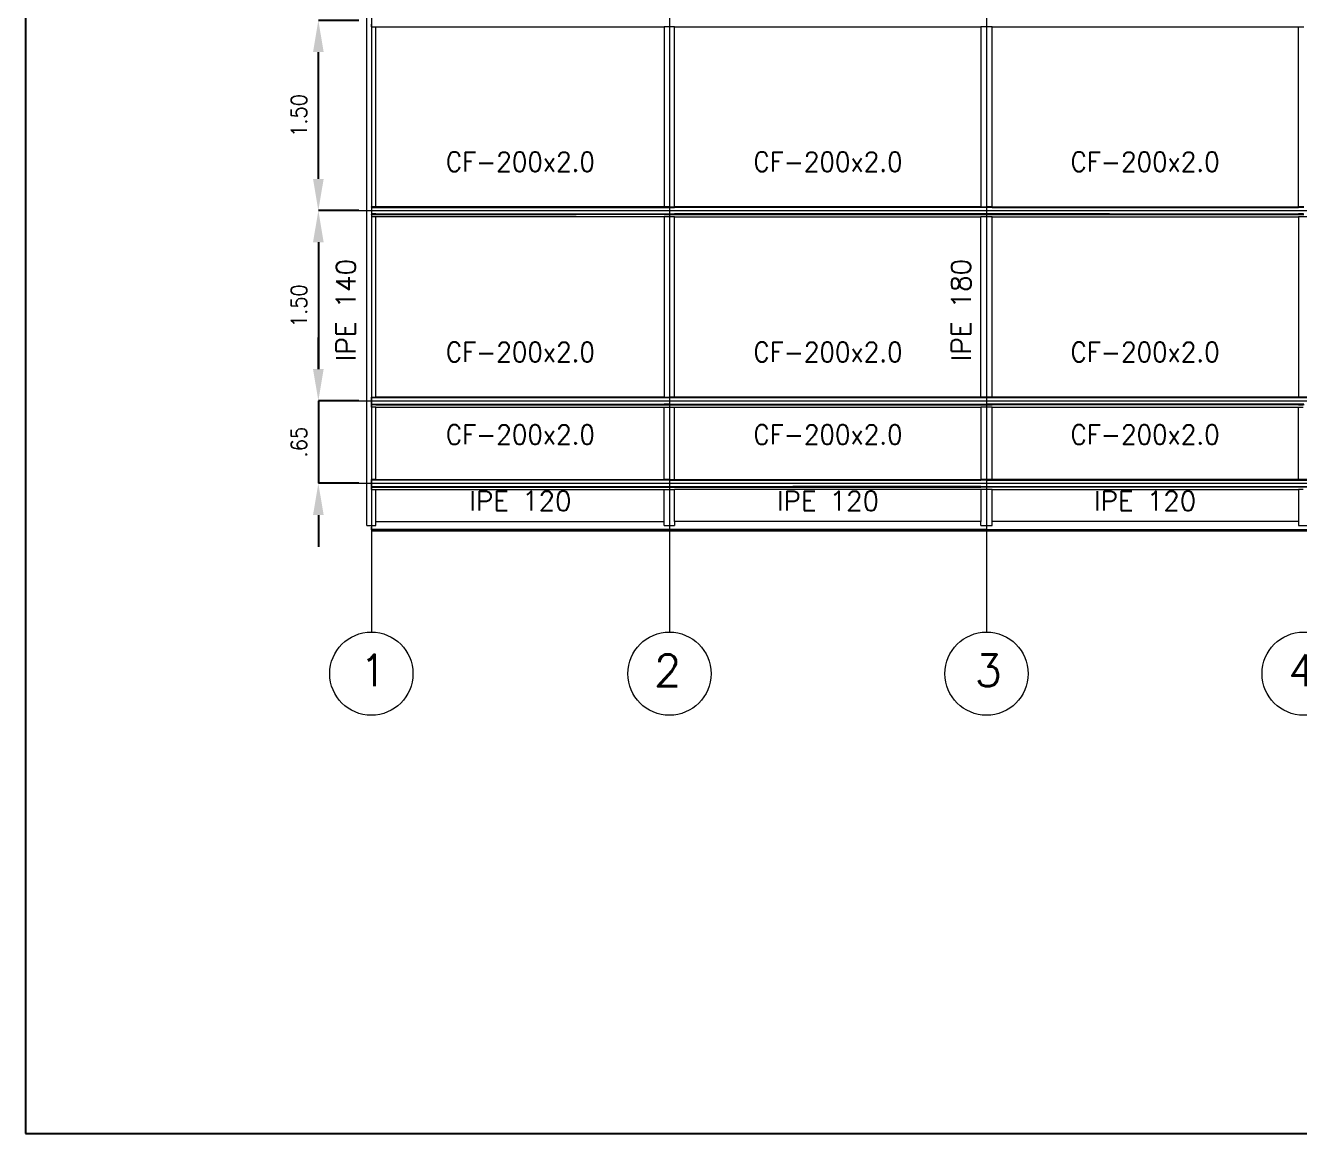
# Model space of a CAD drawing. Header units: millimetres. Extents: x 0 to 149, y -64 to 103.
# Drawn here: x 54.23 to 64.28, y -15.55 to -6.81 of the extents above; entities that cross this region are included whole.
import ezdxf
from ezdxf.enums import TextEntityAlignment as Align

# ---------------------------------------------------------------- set-up
doc = ezdxf.new("R2010")
doc.units = ezdxf.units.MM
for name, color, linetype, lineweight in [('BARRAS_DE_ACERO', 7, 'Continuous', 9), ('COTAS', 13, 'Continuous', 9), ('ejes', 251, 'Continuous', 0), ('REFERENCIA_DE_LAS_BARRAS', 2, 'Continuous', 9)]:
    doc.layers.add(name, color=color, linetype=linetype, lineweight=lineweight)
doc.styles.add('80-100', font='romans.shx', dxfattribs={"width": 0.9, "height": 0.125})
doc.styles.add('CYPETXT', font='romans__.ttf', dxfattribs={"height": 0.2})
doc.styles.get("Standard").update_dxf_attribs({"font": 'txt.shx'})
doc.dimstyles.new('Copia de 100_conlineas', dxfattribs={"dimtxt": 0.125, "dimasz": 0.25, "dimexe": 0, "dimexo": 0.1, "dimgap": 0.09, "dimtad": 1, "dimzin": 4, "dimdsep": 46, "dimtxsty": '80-100', "dimcen": 0.1, "dimclrd": 256, "dimclre": 256, "dimclrt": 256, "dimadec": 0, "dimazin": 0, "dimtfac": 1, "dimtix": 1, "dimtmove": 2, "dimatfit": 3, "dimfxl": 1, "dimtvp": 1.058824, "dimtolj": 1, "dimtzin": 1, "dimarcsym": 0})

# ---------------------------------------------------------------- blocks, each defined once
blk = doc.blocks.new('DIN_A3')
for p, q in [((54.231, 14.149), (54.231, -15.551)), ((54.231, -15.551), (96.231, -15.551))]:
    blk.add_line(p, q)
blk = doc.blocks.new('*D89')
at = {"layer": 'COTAS', "lineweight": -2, "transparency": 16777216}
for p, q in [((56.858, -6.773), (56.54, -6.773)), ((56.54, -8.023), (56.54, -7.023)), ((56.858, -8.273), (56.54, -8.273))]:
    blk.add_line(p, q, dxfattribs=at)
at = {"layer": 'COTAS', "transparency": 16777216}
for points in [[(56.498, -7.023), (56.582, -7.023), (56.54, -6.773)], [(56.498, -8.023), (56.582, -8.023), (56.54, -8.273)]]:
    blk.add_solid(points, dxfattribs=at)
at = {"layer": 'Defpoints', "color": 0, "transparency": 16777216}
for p in [(56.54, -6.773), (56.958, -6.773), (56.958, -8.273)]:
    blk.add_point(p, dxfattribs=at)
at = {"layer": 'COTAS', "transparency": 16777216, "insert": (56.387, -7.523), "char_height": 0.125, "attachment_point": 5, "rotation": 90, "style": '80-100'}
blk.add_mtext('\\A1;1.50', dxfattribs=at)
blk = doc.blocks.new('*D90')
at = {"layer": 'COTAS', "lineweight": -2, "transparency": 16777216}
for p, q in [((56.858, -8.273), (56.54, -8.273)), ((56.54, -8.523), (56.54, -9.523)), ((56.858, -9.773), (56.54, -9.773))]:
    blk.add_line(p, q, dxfattribs=at)
at = {"layer": 'COTAS', "transparency": 16777216}
for points in [[(56.498, -8.523), (56.582, -8.523), (56.54, -8.273)], [(56.498, -9.523), (56.582, -9.523), (56.54, -9.773)]]:
    blk.add_solid(points, dxfattribs=at)
at = {"layer": 'Defpoints', "color": 0, "transparency": 16777216}
for p in [(56.958, -8.273), (56.54, -9.773), (56.958, -9.773)]:
    blk.add_point(p, dxfattribs=at)
at = {"layer": 'COTAS', "transparency": 16777216, "insert": (56.387, -9.023), "char_height": 0.125, "attachment_point": 5, "rotation": 90, "style": '80-100'}
blk.add_mtext('\\A1;1.50', dxfattribs=at)
blk = doc.blocks.new('*D91')
at = {"layer": 'COTAS', "lineweight": -2, "transparency": 16777216}
for p, q in [((56.54, -9.523), (56.54, -9.273)), ((56.858, -9.773), (56.54, -9.773)), ((56.54, -9.773), (56.54, -10.424)), ((56.858, -10.424), (56.54, -10.424)), ((56.54, -10.674), (56.54, -10.924))]:
    blk.add_line(p, q, dxfattribs=at)
at = {"layer": 'COTAS', "transparency": 16777216}
for points in [[(56.498, -9.523), (56.582, -9.523), (56.54, -9.773)], [(56.498, -10.674), (56.582, -10.674), (56.54, -10.424)]]:
    blk.add_solid(points, dxfattribs=at)
at = {"layer": 'Defpoints', "color": 0, "transparency": 16777216}
for p in [(56.958, -9.773), (56.54, -10.424), (56.958, -10.424)]:
    blk.add_point(p, dxfattribs=at)
at = {"layer": 'COTAS', "transparency": 16777216, "insert": (56.387, -10.099), "char_height": 0.125, "attachment_point": 5, "rotation": 90, "style": '80-100'}
blk.add_mtext('\\A1;.65', dxfattribs=at)

msp = doc.modelspace()

# ---------------------------------------------------------------- linework, layer by layer
at = {"layer": 'BARRAS_DE_ACERO'}
for p, q in [((56.921, -10.757), (56.921, -5.782)), ((56.958, -6.823), (56.958, -6.804)), ((56.958, -6.823), (56.96, -6.823)), ((56.96, -6.823), (56.994, -6.823)), ((59.305, -6.823), (59.31, -6.823)), ((59.349, -6.823), (61.762, -6.823)), ((61.762, -6.823), (61.762, -8.244)), ((61.762, -6.823), (61.763, -6.823)), ((56.958, -8.244), (56.958, -8.244)), ((56.958, -8.245), (56.958, -8.244)), ((56.958, -8.244), (56.96, -8.244)), ((56.958, -8.244), (56.96, -8.244)), ((56.96, -8.246), (56.958, -8.246)), ((56.958, -8.248), (56.958, -8.299)), ((56.96, -8.248), (56.958, -8.248)), ((56.958, -8.303), (56.958, -8.302)), ((56.958, -8.304), (56.958, -8.303)), ((56.958, -8.303), (56.994, -8.303)), ((56.958, -8.304), (56.958, -8.323)), ((56.994, -8.323), (56.958, -8.323)), ((56.994, -8.244), (56.96, -8.244)), ((56.994, -8.244), (56.96, -8.244)), ((56.994, -8.245), (56.96, -8.245)), ((56.96, -8.301), (56.994, -8.301)), ((56.96, -8.302), (56.994, -8.302)), ((56.994, -8.244), (59.267, -8.244)), ((56.994, -8.245), (59.31, -8.245)), ((56.994, -8.299), (59.267, -8.299)), ((56.994, -8.301), (59.267, -8.301)), ((56.994, -8.303), (58.573, -8.303)), ((59.267, -8.323), (56.994, -8.323)), ((59.267, -8.303), (58.573, -8.303)), ((59.31, -8.244), (59.267, -8.244)), ((59.31, -8.244), (59.267, -8.244)), ((59.267, -8.299), (59.305, -8.299)), ((59.305, -8.301), (59.267, -8.301)), ((59.267, -8.303), (59.305, -8.303)), ((59.305, -8.299), (59.31, -8.299)), ((59.31, -8.301), (59.305, -8.301)), ((59.31, -8.302), (59.305, -8.302)), ((59.305, -8.303), (61.853, -8.303)), ((59.31, -8.244), (59.349, -8.244)), ((59.31, -8.244), (59.349, -8.244)), ((59.349, -8.245), (59.31, -8.245)), ((59.349, -8.246), (59.31, -8.246)), ((59.31, -8.299), (59.349, -8.299)), ((59.349, -8.301), (59.31, -8.301)), ((59.349, -8.302), (59.31, -8.302)), ((61.762, -8.244), (59.349, -8.244)), ((59.349, -8.244), (61.762, -8.244)), ((59.349, -8.245), (61.762, -8.245)), ((59.349, -8.246), (61.762, -8.246)), ((61.762, -8.248), (59.349, -8.248)), ((60.278, -8.299), (59.349, -8.299)), ((59.349, -8.301), (64.267, -8.301)), ((64.31, -8.302), (59.349, -8.302)), ((59.349, -9.744), (59.349, -8.323)), ((59.349, -8.323), (61.762, -8.323)), ((62.778, -8.299), (60.278, -8.299)), ((61.762, -8.244), (61.763, -8.244)), ((61.762, -8.244), (61.811, -8.244)), ((61.763, -8.245), (61.762, -8.245)), ((61.762, -8.246), (61.763, -8.246)), ((61.763, -8.248), (61.762, -8.248)), ((61.853, -8.323), (61.762, -8.323)), ((61.763, -8.244), (61.811, -8.244)), ((61.763, -8.245), (61.811, -8.245)), ((61.805, -8.246), (61.763, -8.246)), ((61.805, -8.248), (61.763, -8.248)), ((61.805, -8.246), (61.811, -8.246)), ((61.805, -8.304), (64.31, -8.304)), ((61.853, -8.244), (61.811, -8.244)), ((61.811, -8.244), (61.853, -8.244)), ((61.853, -8.245), (61.811, -8.245)), ((61.853, -8.246), (61.811, -8.246)), ((61.853, -8.244), (64.267, -8.244)), ((61.853, -8.245), (64.304, -8.245)), ((61.853, -8.246), (64.31, -8.246)), ((61.853, -8.248), (64.267, -8.248)), ((61.853, -8.303), (64.31, -8.303)), ((61.853, -9.744), (61.853, -8.323)), ((61.853, -8.323), (64.267, -8.323)), ((62.778, -8.299), (64.267, -8.299)), ((64.267, -8.244), (64.31, -8.244)), ((64.31, -8.244), (64.267, -8.244)), ((64.31, -8.248), (64.267, -8.248)), ((64.305, -8.299), (64.267, -8.299)), ((64.267, -8.323), (64.267, -9.744)), ((64.349, -8.323), (64.267, -8.323)), ((56.958, -9.744), (56.958, -9.744)), ((56.958, -9.744), (59.305, -9.744)), ((56.958, -9.745), (56.958, -9.744)), ((56.958, -9.746), (56.958, -9.745)), ((56.958, -9.745), (59.305, -9.745)), ((56.958, -9.746), (56.958, -9.748)), ((66.805, -9.746), (56.958, -9.746)), ((56.958, -9.799), (56.958, -9.748)), ((56.958, -9.799), (59.267, -9.799)), ((56.958, -9.799), (56.958, -9.801)), ((56.958, -9.801), (59.267, -9.801)), ((56.96, -9.802), (56.958, -9.802)), ((56.958, -9.804), (56.96, -9.804)), ((56.994, -9.802), (56.96, -9.802)), ((56.994, -9.804), (56.96, -9.804)), ((56.969, -9.803), (56.994, -9.803)), ((59.267, -9.744), (56.994, -9.744)), ((59.349, -9.802), (56.994, -9.802)), ((56.994, -9.804), (61.853, -9.804)), ((56.994, -9.823), (59.267, -9.823)), ((59.267, -9.744), (59.349, -9.744)), ((59.267, -9.799), (61.762, -9.799)), ((59.305, -9.801), (59.267, -9.801)), ((59.267, -9.823), (59.31, -9.823)), ((61.853, -9.744), (59.305, -9.744)), ((59.349, -9.745), (59.305, -9.745)), ((59.305, -9.801), (61.811, -9.801)), ((64.267, -9.745), (59.349, -9.745)), ((59.349, -9.802), (64.311, -9.802)), ((61.762, -9.799), (61.805, -9.799)), ((61.762, -9.823), (61.762, -10.394)), ((61.811, -9.799), (61.805, -9.799)), ((61.853, -9.799), (61.811, -9.799)), ((64.267, -9.801), (61.811, -9.801)), ((61.853, -9.744), (66.762, -9.744)), ((61.853, -9.799), (64.267, -9.799)), ((64.267, -9.804), (61.853, -9.804)), ((61.853, -9.823), (64.267, -9.823)), ((66.803, -9.745), (64.267, -9.745)), ((64.31, -9.799), (64.267, -9.799)), ((64.267, -9.804), (64.305, -9.804)), ((64.267, -9.823), (64.305, -9.823)), ((64.267, -10.394), (64.267, -9.823)), ((56.958, -10.395), (56.96, -10.395)), ((56.958, -10.395), (56.96, -10.395)), ((56.958, -10.398), (56.96, -10.398)), ((56.994, -10.394), (56.96, -10.394)), ((56.96, -10.395), (56.994, -10.395)), ((56.96, -10.395), (56.96, -10.395)), ((56.994, -10.395), (56.96, -10.395)), ((56.994, -10.397), (56.96, -10.397)), ((56.994, -10.398), (56.96, -10.398)), ((56.994, -10.395), (59.267, -10.395)), ((56.994, -10.395), (59.267, -10.395)), ((56.994, -10.397), (61.811, -10.397)), ((59.31, -10.398), (56.994, -10.398)), ((59.305, -10.394), (59.267, -10.394)), ((59.267, -10.395), (59.295, -10.395)), ((59.295, -10.395), (59.349, -10.395)), ((59.31, -10.398), (61.762, -10.398)), ((59.349, -10.394), (61.762, -10.394)), ((59.349, -10.395), (61.762, -10.395)), ((61.762, -10.394), (61.811, -10.394)), ((61.811, -10.395), (61.762, -10.395)), ((61.811, -10.398), (61.762, -10.398)), ((61.811, -10.395), (61.811, -10.395)), ((61.853, -10.395), (61.811, -10.395)), ((61.811, -10.395), (61.853, -10.395)), ((61.811, -10.397), (61.811, -10.397)), ((61.811, -10.397), (61.853, -10.397)), ((61.811, -10.398), (61.811, -10.398)), ((61.811, -10.398), (61.853, -10.398)), ((64.305, -10.395), (61.853, -10.395)), ((66.762, -10.397), (61.853, -10.397)), ((61.853, -10.398), (66.762, -10.398)), ((56.958, -10.449), (59.305, -10.449)), ((56.958, -10.452), (56.958, -10.451)), ((56.958, -10.451), (61.762, -10.451)), ((56.994, -10.454), (56.958, -10.454)), ((56.958, -10.454), (59.34, -10.454)), ((56.958, -10.473), (56.958, -10.454)), ((56.958, -10.473), (56.994, -10.473)), ((58.573, -10.454), (56.994, -10.454)), ((56.994, -10.473), (59.267, -10.473)), ((56.994, -10.725), (56.994, -10.473)), ((59.349, -10.454), (58.573, -10.454)), ((59.267, -10.473), (59.349, -10.473)), ((59.305, -10.449), (60.282, -10.449)), ((59.34, -10.454), (59.349, -10.454)), ((61.762, -10.454), (59.349, -10.454)), ((59.349, -10.454), (61.762, -10.454)), ((59.349, -10.454), (59.349, -10.454)), ((59.349, -10.725), (59.349, -10.473)), ((61.762, -10.473), (59.349, -10.473)), ((61.762, -10.449), (60.282, -10.449)), ((61.762, -10.449), (62.782, -10.449)), ((64.267, -10.451), (61.762, -10.451)), ((61.762, -10.452), (64.267, -10.452)), ((64.267, -10.454), (61.762, -10.454)), ((61.853, -10.473), (64.267, -10.473)), ((64.349, -10.451), (64.267, -10.451)), ((64.267, -10.452), (64.267, -10.452)), ((64.267, -10.452), (64.267, -10.452)), ((64.267, -10.452), (66.805, -10.452)), ((64.305, -10.454), (64.267, -10.454)), ((59.267, -10.757), (59.267, -10.725)), ((61.762, -10.725), (59.349, -10.725)), ((59.349, -10.725), (59.349, -10.757)), ((61.762, -10.757), (61.762, -10.725)), ((64.267, -10.725), (64.267, -10.757)), ((56.921, -10.757), (56.958, -10.757)), ((56.958, -10.757), (56.958, -10.771)), ((56.958, -10.789), (56.958, -10.771)), ((56.958, -10.79), (56.958, -10.789)), ((59.267, -10.757), (59.349, -10.757)), ((61.808, -10.789), (64.308, -10.789))]:
    msp.add_line(p, q, dxfattribs=at)
for points in [[(56.994, -8.244), (56.994, -6.823), (59.267, -6.823)], [(59.305, -6.823), (59.267, -6.823), (59.267, -8.244), (56.994, -8.244)], [(59.349, -8.244), (59.349, -6.823), (59.31, -6.823)], [(61.811, -6.823), (61.805, -6.823), (61.763, -6.823)], [(61.853, -8.244), (61.853, -6.823), (61.811, -6.823)], [(61.853, -6.823), (64.267, -6.823), (64.31, -6.823)], [(61.853, -8.244), (64.267, -8.244), (64.267, -6.823)], [(56.96, -8.245), (56.958, -8.245), (56.958, -8.246), (56.958, -8.248)], [(56.994, -8.299), (56.958, -8.299), (56.958, -8.301)], [(56.96, -8.301), (56.958, -8.301), (56.958, -8.302), (56.96, -8.302)], [(61.805, -8.304), (61.762, -8.304), (56.958, -8.304)], [(56.958, -9.744), (56.994, -9.744), (56.994, -8.323)], [(56.96, -8.246), (56.994, -8.246), (59.31, -8.246)], [(56.96, -8.248), (56.994, -8.248), (59.31, -8.248), (59.349, -8.248)], [(59.305, -8.302), (59.267, -8.302), (56.994, -8.302)], [(59.349, -8.323), (59.267, -8.323), (59.267, -9.744)], [(59.349, -9.744), (61.762, -9.744), (61.762, -8.323)], [(61.853, -8.248), (61.811, -8.248), (61.805, -8.248)], [(64.31, -8.301), (64.305, -8.301), (64.267, -8.301)], [(64.267, -9.744), (64.349, -9.744), (64.349, -8.323)], [(56.958, -9.748), (64.349, -9.748), (69.253, -9.748)], [(56.958, -9.803), (56.958, -9.802), (56.958, -9.801)], [(56.958, -9.823), (56.958, -9.804), (56.958, -9.803), (56.96, -9.803), (56.969, -9.803)], [(56.994, -10.394), (56.994, -9.823), (56.96, -9.823), (56.958, -9.823)], [(56.994, -9.803), (59.31, -9.803), (64.311, -9.803)], [(56.994, -10.394), (59.267, -10.394), (59.267, -9.823)], [(59.305, -10.394), (59.349, -10.394), (59.349, -9.823)], [(59.31, -9.823), (59.349, -9.823), (61.762, -9.823)], [(64.267, -9.744), (61.853, -9.744), (61.762, -9.744)], [(61.853, -10.394), (61.853, -9.823), (61.762, -9.823)], [(64.31, -9.801), (64.305, -9.801), (64.267, -9.801)], [(56.958, -10.395), (56.958, -10.394), (56.96, -10.394)], [(56.958, -10.397), (56.958, -10.395), (56.958, -10.395)], [(56.958, -10.398), (56.958, -10.397), (56.96, -10.397)], [(56.958, -10.451), (56.958, -10.449), (56.958, -10.398)], [(59.267, -10.395), (61.811, -10.395), (61.811, -10.395)], [(64.349, -10.394), (64.267, -10.394), (61.853, -10.394), (61.811, -10.394)], [(61.853, -10.395), (64.349, -10.395), (66.762, -10.395), (66.811, -10.395)], [(56.96, -10.452), (56.958, -10.452), (56.958, -10.454), (56.958, -10.454)], [(56.96, -10.452), (56.994, -10.452), (61.762, -10.452)], [(56.994, -10.725), (59.267, -10.725), (59.267, -10.473)], [(64.293, -10.454), (64.267, -10.454), (61.762, -10.454)], [(61.762, -10.757), (61.853, -10.757), (61.853, -10.725), (61.853, -10.473)], [(61.853, -10.473), (61.762, -10.473), (61.762, -10.725)], [(64.305, -10.473), (64.267, -10.473), (64.267, -10.725), (61.853, -10.725)], [(62.782, -10.449), (64.267, -10.449), (66.762, -10.449)], [(56.958, -10.757), (56.994, -10.757), (56.994, -10.725)], [(64.267, -10.757), (64.349, -10.757), (64.349, -10.725)], [(61.808, -10.789), (59.308, -10.789), (56.958, -10.789)], [(71.738, -10.79), (56.958, -10.79), (56.958, -10.801)], [(71.738, -10.812), (71.738, -10.801), (56.958, -10.801)], [(71.738, -10.801), (56.958, -10.801), (56.958, -10.801)]]:
    msp.add_lwpolyline(points, dxfattribs=at)
at = {"layer": 'COTAS'}
for centre in [(56.958, -11.925), (59.308, -11.925), (61.808, -11.925), (64.308, -11.925)]:
    msp.add_circle(centre, 0.328, dxfattribs=at)
at = {"layer": 'ejes'}
for p, q in [((56.958, 9.524), (56.958, -11.597)), ((59.308, 9.524), (59.308, -11.597)), ((61.808, 9.524), (61.808, -11.597)), ((56.699, -8.273), (93.964, -8.273)), ((56.699, -9.773), (93.964, -9.773)), ((56.699, -10.424), (93.98, -10.424))]:
    msp.add_line(p, q, dxfattribs=at)

# ---------------------------------------------------------------- block references
msp.add_blockref('DIN_A3', (0, 0))

# ---------------------------------------------------------------- texts
at = {"layer": 'COTAS', "char_height": 0.25}
for s, insert, attachment_point in [('1', (56.865, -11.774), 1), ('2', (59.401, -11.774), 3), ('3', (61.715, -11.774), 1), ('4', (64.401, -11.774), 3)]:
    msp.add_mtext_dynamic_manual_height_columns(s, width=0.27656, gutter_width=12.5, heights=[0], dxfattribs=dict(at, insert=insert, attachment_point=attachment_point))
at = {"layer": 'REFERENCIA_DE_LAS_BARRAS', "style": 'CYPETXT'}
for s, width, p, p2 in [('CF-200x2.0', 0.812558, (57.545, -7.965), (58.721, -7.965)), ('CF-200x2.0', 0.812558, (59.97, -7.965), (61.146, -7.965)), ('CF-200x2.0', 0.812558, (62.47, -7.965), (63.646, -7.965)), ('CF-200x2.0', 0.812558, (57.545, -9.465), (58.721, -9.465)), ('CF-200x2.0', 0.812558, (59.97, -9.465), (61.146, -9.465)), ('CF-200x2.0', 0.812558, (62.47, -9.465), (63.646, -9.465)), ('CF-200x2.0', 0.812558, (57.545, -10.116), (58.721, -10.116)), ('CF-200x2.0', 0.812558, (59.97, -10.116), (61.146, -10.116)), ('CF-200x2.0', 0.812558, (62.47, -10.116), (63.646, -10.116)), ('IPE 120', 0.843848, (57.73, -10.639), (58.536, -10.639)), ('IPE 120', 0.843848, (60.155, -10.639), (60.961, -10.639)), ('IPE 120', 0.843848, (62.655, -10.639), (63.461, -10.639))]:
    msp.add_text(s, height=0.1533, dxfattribs=dict(at, width=width)).set_placement(p, p2, align=Align.FIT)
at = {"layer": 'REFERENCIA_DE_LAS_BARRAS', "style": 'CYPETXT', "width": 0.843848}
for s, p, p2 in [('IPE 140', (56.834, -9.46), (56.834, -8.654)), ('IPE 180', (61.684, -9.46), (61.684, -8.654))]:
    msp.add_text(s, height=0.1533, rotation=90, dxfattribs=at).set_placement(p, p2, align=Align.FIT)

# ---------------------------------------------------------------- dimensions: what is measured, and where the dimension line sits
at = {"layer": 'COTAS'}
for base, p1, p2, picture, middle in [((56.54, -6.773), (56.958, -8.273), (56.958, -6.773), '*D89', (56.387, -7.523)), ((56.54, -9.773), (56.958, -8.273), (56.958, -9.773), '*D90', (56.387, -9.023)), ((56.54, -10.424), (56.958, -9.773), (56.958, -10.424), '*D91', (56.387, -10.099))]:
    dim = msp.add_linear_dim(base=base, p1=p1, p2=p2, angle=90, dimstyle='Copia de 100_conlineas', dxfattribs=at)
    dim.commit()
    dim.dimension.update_dxf_attribs({"geometry": picture, "text_midpoint": middle})

doc.saveas('drawing.dxf')
